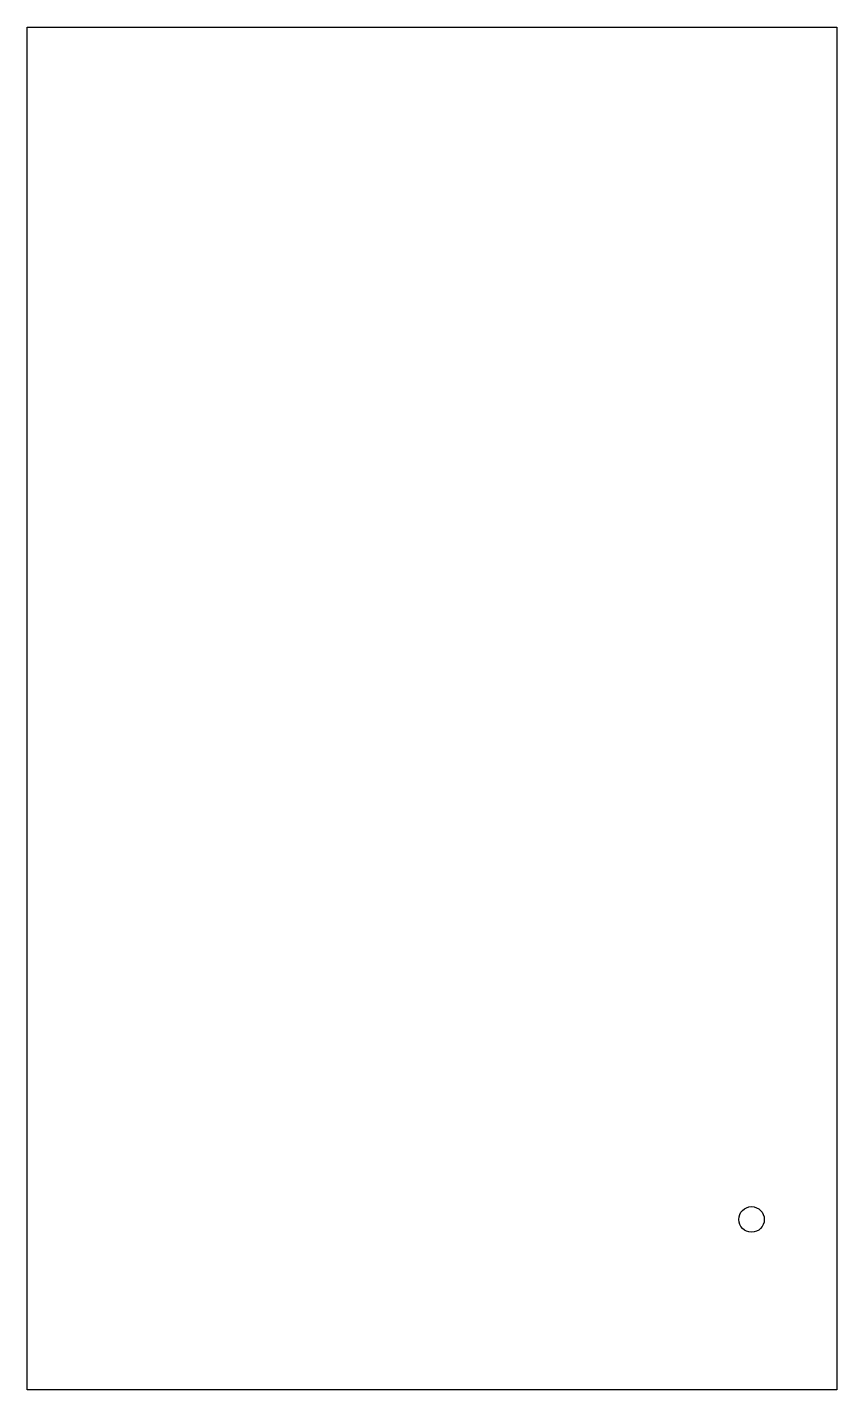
# Model space of a CAD drawing. Header units: millimetres. Extents: x 28 to 122, y 10 to 170.
import ezdxf

# ---------------------------------------------------------------- set-up
doc = ezdxf.new("R2010")
doc.units = ezdxf.units.MM
doc.layers.get('0').update_dxf_attribs({"linetype": 'CONTINUOUS'})

msp = doc.modelspace()

# ---------------------------------------------------------------- linework, layer by layer
msp.add_lwpolyline([(122.5, 10), (27.5, 10), (27.5, 170), (122.5, 170)], close=True)
msp.add_circle((112.5, 30), 1.5)

doc.saveas('drawing.dxf')
